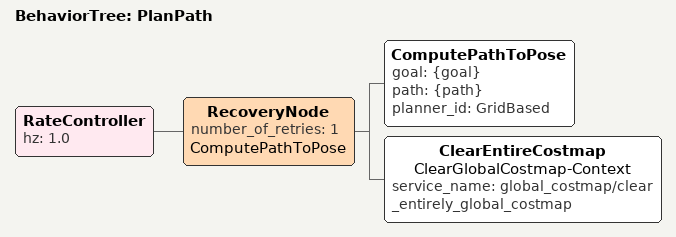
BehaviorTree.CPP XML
<?xml version="1.0"?>
<root BTCPP_format="4" main_tree_to_execute="PlanPath">
    <BehaviorTree ID="PlanPath">
        <RateController hz="1.0">
            <RecoveryNode number_of_retries="1" name="ComputePathToPose">
                <ComputePathToPose goal="{goal}" path="{path}" planner_id="GridBased"/>
                <ClearEntireCostmap name="ClearGlobalCostmap-Context" service_name="global_costmap/clear_entirely_global_costmap"/>
            </RecoveryNode>
        </RateController>
    </BehaviorTree>
</root>
